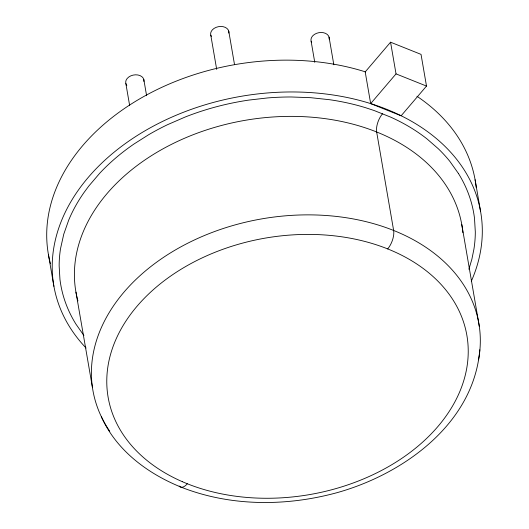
<?xml version="1.0" encoding="UTF-8"?>
<svg xmlns="http://www.w3.org/2000/svg" width="529" height="529" viewBox="0 0 529 529"><rect width="100%" height="100%" fill="white"/><g stroke="black" fill="none" stroke-linecap="round" stroke-linejoin="round"><path stroke-width="0.79" d="M479.81 349.768C473.693 423.822 403.422 474.129 337.033 492.671C286.308 506.524 230.783 506.643 181.454 487.282C147.889 473.772 116.426 450.569 101.376 416.759M468.892 269.241L471.875 259.203L473.924 249.139A209.034 149.456 -9.8 0 0 475.313 231.914L474.506 218.351A209.352 149.681 -9.8 0 0 458.531 173.631M390.561 42.194L365.202 71.918L370.67 103.611L401.134 115.791L426.5 86.068L421.031 54.375L390.561 42.194L396.029 73.881L370.67 103.611M458.544 173.631L449.941 161.477A209.074 149.482 -9.8 0 0 438.224 148.682L427.048 138.948A207.381 148.279 -9.8 0 0 390.673 117.127L374.215 110.554L365.678 107.737A206.508 147.651 -9.8 0 0 329.752 99.736L310.721 97.686L291.267 96.979A209.034 149.456 -9.8 0 0 267.674 97.931L248.881 100.08A209.352 149.681 -9.8 0 0 185.388 116.935L167.647 124.639A209.074 149.482 -9.8 0 0 148.656 134.716L133.943 144.047A207.203 148.146 -9.8 0 0 99.697 173.274L88.76 186.102L83.899 192.695A206.654 147.756 -9.8 0 0 68.744 220.011L63.745 234.235L60.537 248.61A209.034 149.456 -9.8 0 0 59.149 265.836L59.956 279.398A209.352 149.681 -9.8 0 0 75.931 324.118L83.899 335.485M396.029 73.881L426.5 86.068M475.095 179.734L480.583 211.56M461.771 224.514L479.32 326.479M329.058 37.103L333.832 64.783M311.112 41.202L314.768 62.369M228.733 31.079L234.492 64.459M210.787 35.178L216.685 69.372M143.795 79.429L146.606 95.709M125.849 83.529L129.645 105.509M75.951 292.14L92.39 387.175M48.417 254.522L53.905 286.341M86.095 348.049A216.592 154.858 -9.8 0 1 240.622 96.397A216.592 154.858 -9.8 0 1 471.319 281.203M50.48 263.773A216.592 154.858 -9.8 0 1 135.556 101.323A216.592 154.858 -9.8 0 1 365.651 71.944M416.951 96.271A216.592 154.858 -9.8 0 1 476.199 187.557M77.928 300.935A195.856 140.033 -9.8 0 1 243.836 120.546A195.856 140.033 -9.8 0 1 462.888 232.74M382.573 113.695A13.714 6.255 -68.2 0 0 376.655 131.992L393.642 230.492A13.827 6.302 -68.2 0 1 387.678 248.934M109.754 431.28A195.856 140.033 -9.8 0 1 256.499 219.846A195.856 140.033 -9.8 0 1 478.547 359.813M187.312 483.764A13.827 6.302 -68.2 0 1 179.199 486.039M211.349 36.441A9.218 6.593 -9.8 0 1 218.424 26.675A9.218 6.593 -9.8 0 1 228.859 33.102M311.674 42.465A9.218 6.593 -9.8 0 1 318.749 32.699A9.218 6.593 -9.8 0 1 329.183 39.133M126.821 85.361A9.218 6.593 -9.8 0 1 133.024 75.125A9.218 6.593 -9.8 0 1 143.921 81.459M182.313 481.674A182.029 130.147 -9.8 0 0 467.371 364.177A182.029 130.147 -9.8 0 0 212.803 253.193A182.029 130.147 -9.8 0 0 182.313 481.674"/></g></svg>
